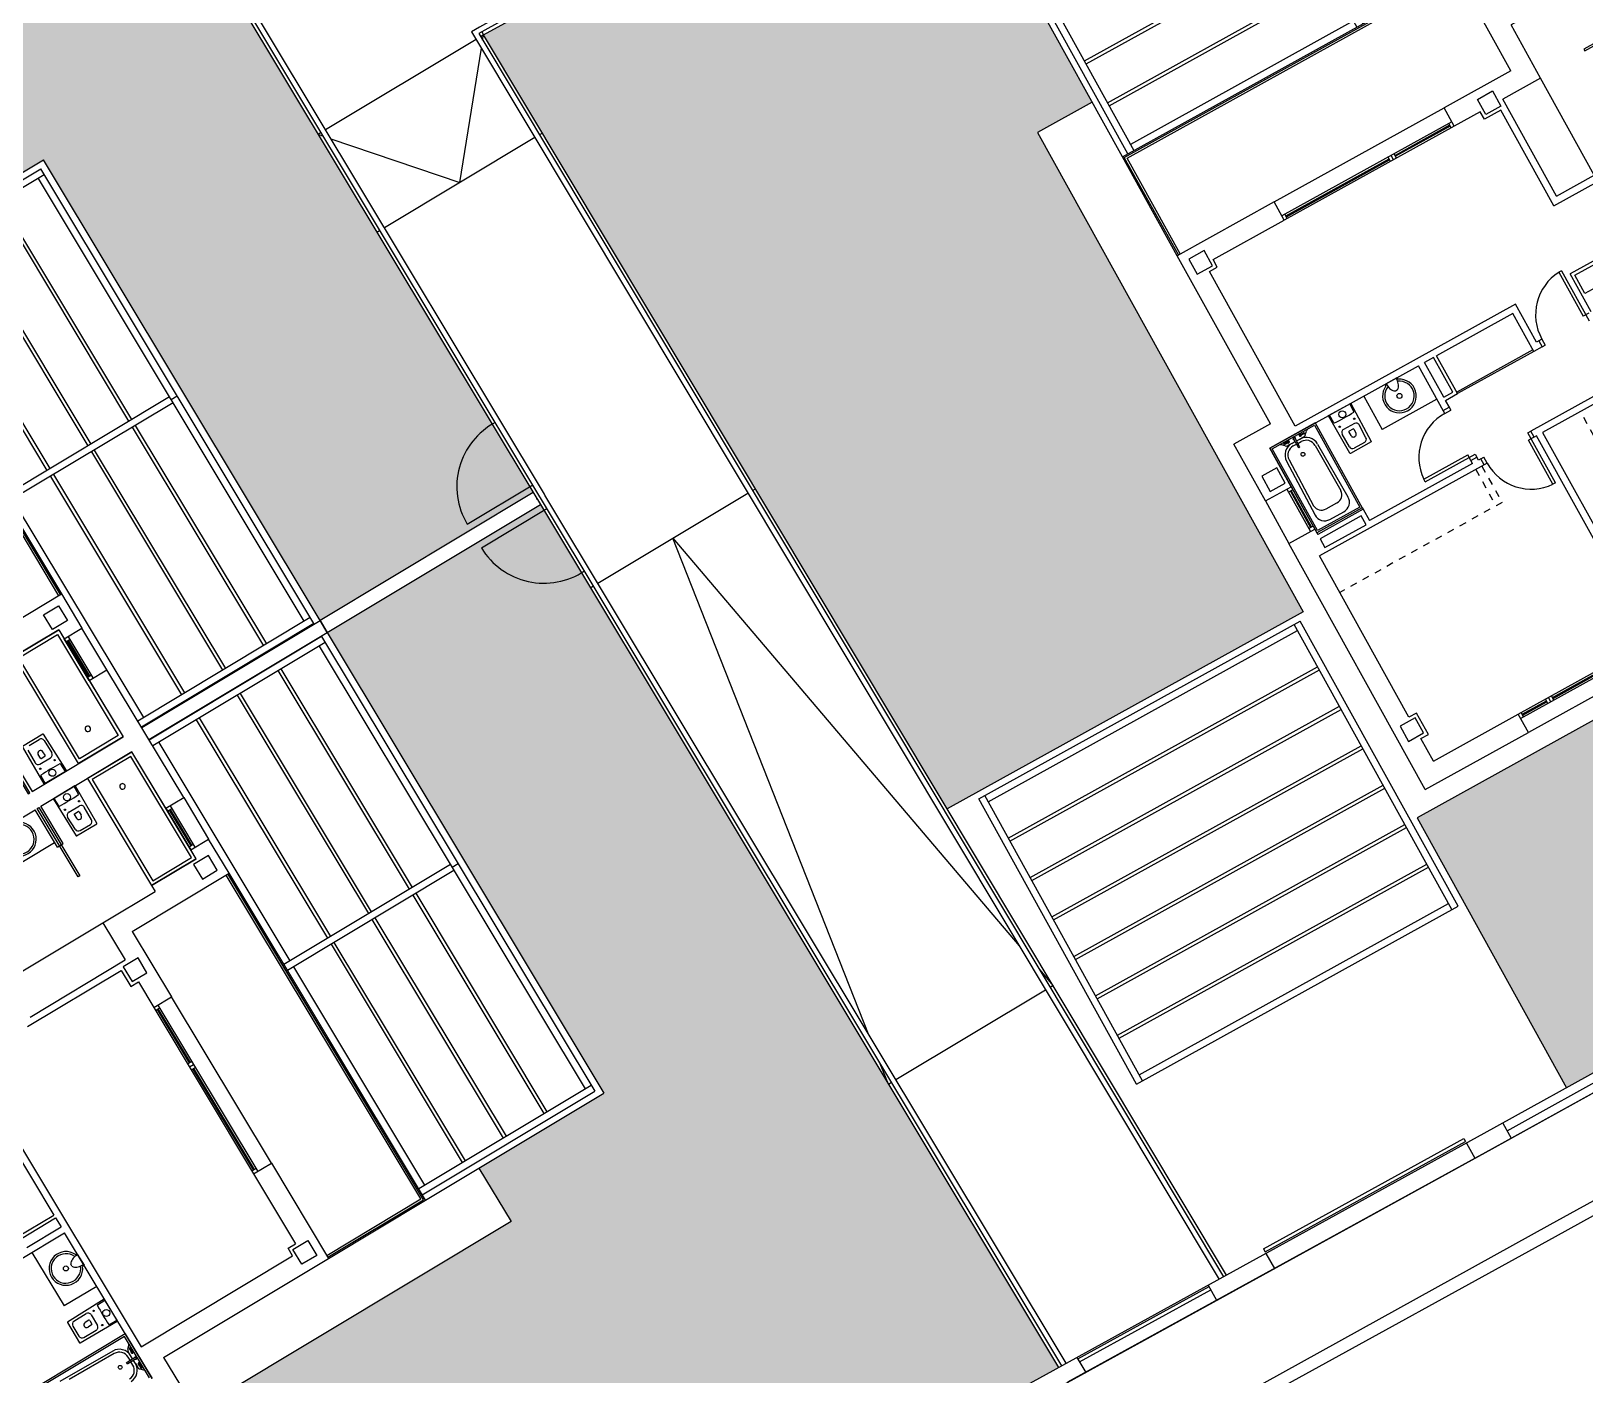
# Model space of a CAD drawing. Header units: millimetres. Extents: x 441061 to 442903, y 4515148 to 4515613.
# Drawn here: x 441803.79 to 441826.2, y 4515528.38 to 4515547.76 of the extents above; entities that cross this region are included whole.
import ezdxf

# ---------------------------------------------------------------- set-up
doc = ezdxf.new("R2010")
doc.units = ezdxf.units.MM
doc.linetypes.add('RAYITAS', pattern=[0.375, 0.25, -0.125])
doc.layers.add('01_cesped', color=7, linetype='Continuous', true_color=0x659a66)
for name, color, linetype in [('01_cotas', 254, 'Continuous'), ('01_mono PRIMERA', 2, 'Continuous'), ('01_piscinas', 254, 'Continuous'), ('01_proyección', 4, 'RAYITAS'), ('01_PÉRGOLAS', 254, 'Continuous')]:
    doc.layers.add(name, color=color, linetype=linetype)

# ---------------------------------------------------------------- blocks, each defined once
blk = doc.blocks.new('A$C065C7C63')
at = {"layer": '01_mono PRIMERA', "color": 254}
for p, q in [((15.107, 13.1, 0), (16.607, 13.1, 0)), ((16.607, 13.1, 0), (16.607, 12.8, 0)), ((18.307, 13.1, 0), (16.607, 13.1, 0)), ((18.307, 13.1, 0), (18.307, 9.042, 0)), ((14.432, 12.8, 0), (14.432, 9.415, 0)), ((16.607, 12.87, 0), (15.107, 12.87, 0)), ((16.607, 12.8, 0), (15.107, 12.8, 0)), ((16.057, 12.842, 0), (15.157, 12.842, 0)), ((16.057, 12.828, 0), (15.157, 12.828, 0)), ((16.057, 12.87, 0), (16.057, 12.8, 0)), ((16.107, 12.87, 0), (16.107, 12.8, 0)), ((16.157, 12.87, 0), (16.157, 12.8, 0)), ((16.557, 12.842, 0), (16.157, 12.842, 0)), ((16.557, 12.828, 0), (16.157, 12.828, 0)), ((16.557, 12.87, 0), (16.557, 12.8, 0)), ((18.007, 12.8, 0), (16.607, 12.8, 0)), ((18.007, 12.8, 0), (18.007, 12.425, 0)), ((14.332, 9.415, 0), (14.332, 12.075, 0)), ((18.007, 12.075, 0), (18.007, 9.415, 0)), ((14.52, 10.139, 0), (14.562, 10.139, 0)), ((14.52, 10.139, 0), (14.52, 9.315, 0)), ((14.562, 10.139, 0), (14.562, 9.415, 0)), ((13.231, 9.415, 0), (14.332, 9.415, 0)), ((14.432, 9.415, 0), (14.47, 9.415, 0)), ((14.47, 9.415, 0), (14.47, 9.315, 0)), ((14.47, 9.415, 0), (14.562, 9.415, 0)), ((15.245, 9.415, 0), (15.295, 9.415, 0)), ((15.245, 9.415, 0), (15.245, 9.315, 0)), ((15.295, 9.415, 0), (18.007, 9.415, 0)), ((15.295, 9.415, 0), (15.295, 9.315, 0)), ((13.231, 9.315, 0), (14.47, 9.315, 0)), ((14.52, 9.315, 0), (14.47, 9.315, 0)), ((15.295, 9.315, 0), (15.245, 9.315, 0)), ((15.295, 9.315, 0), (15.332, 9.315, 0)), ((15.332, 9.315, 0), (15.332, 9.265, 0)), ((15.432, 9.265, 0), (15.332, 9.265, 0)), ((15.332, 9.215, 0), (15.332, 9.265, 0)), ((16.156, 9.215, 0), (15.332, 9.215, 0)), ((15.432, 9.315, 0), (17.132, 9.315, 0)), ((15.432, 9.315, 0), (15.432, 9.265, 0)), ((15.432, 9.265, 0), (15.432, 9.173, 0)), ((16.156, 9.215, 0), (16.156, 9.173, 0)), ((17.132, 9.13, 0), (17.132, 9.315, 0)), ((2.556, 7.731, 0), (2.556, 9.079, 0)), ((2.582, 7.705, 0), (2.582, 9.105, 0)), ((16.156, 9.173, 0), (15.432, 9.173, 0)), ((17.132, 9.105, 0), (17.132, 9.13, 0)), ((17.132, 9.13, 0), (17.882, 9.13, 0)), ((17.132, 9.105, 0), (17.132, 9.13, 0)), ((17.132, 7.705, 0), (17.132, 9.105, 0)), ((17.132, 9.105, 0), (17.882, 9.105, 0)), ((17.158, 7.731, 0), (17.158, 9.079, 0)), ((17.158, 9.079, 0), (17.856, 9.079, 0)), ((17.622, 9.025, 0), (17.393, 9.025, 0)), ((17.856, 9.079, 0), (17.856, 7.731, 0)), ((17.882, 9.042, 0), (17.882, 9.13, 0)), ((17.882, 7.705, 0), (17.882, 9.105, 0)), ((18.307, 9.042, 0), (17.882, 9.042, 0)), ((17.882, 8.342, 0), (17.882, 9.042, 0)), ((17.882, 8.992, 0), (17.952, 8.992, 0)), ((17.91, 8.392, 0), (17.91, 8.992, 0)), ((17.924, 8.392, 0), (17.924, 8.992, 0)), ((17.952, 8.342, 0), (17.952, 9.042, 0)), ((18.307, 8.342, 0), (18.307, 9.042, 0)), ((2.463, 7.987, 0), (2.477, 8.867, 0)), ((17.252, 7.987, 0), (17.237, 8.867, 0)), ((17.598, 8.865, 0), (17.417, 8.865, 0)), ((17.763, 7.987, 0), (17.777, 8.867, 0)), ((2.421, 7.988, 0), (2.433, 8.739, 0)), ((17.293, 7.988, 0), (17.281, 8.739, 0)), ((17.721, 7.988, 0), (17.733, 8.739, 0)), ((3.069, 8.295, 0), (2.896, 8.295, 0)), ((4.282, 8.455, 0), (4.282, 7.705, 0)), ((4.582, 8.33, 0), (4.582, 7.705, 0)), ((12.963, 7.506, 0), (12.963, 8.33, 0)), ((13.738, 8.33, 0), (13.688, 8.33, 0)), ((13.688, 8.23, 0), (13.688, 8.33, 0)), ((13.738, 8.33, 0), (13.877, 8.33, 0)), ((13.738, 8.23, 0), (13.738, 8.33, 0)), ((13.877, 8.33, 0), (13.877, 7.705, 0)), ((13.877, 8.33, 0), (15.132, 8.33, 0)), ((13.877, 8.305, 0), (15.132, 8.305, 0)), ((15.332, 8.33, 0), (15.132, 8.33, 0)), ((15.132, 8.33, 0), (15.132, 7.705, 0)), ((15.332, 8.44, 0), (15.332, 8.49, 0)), ((15.432, 8.49, 0), (15.332, 8.49, 0)), ((15.332, 8.455, 0), (15.332, 8.33, 0)), ((15.432, 8.44, 0), (15.332, 8.44, 0)), ((15.432, 8.49, 0), (15.432, 8.44, 0)), ((15.432, 8.455, 0), (15.432, 7.705, 0)), ((16.646, 8.295, 0), (16.819, 8.295, 0)), ((17.882, 8.392, 0), (17.952, 8.392, 0)), ((18.307, 8.342, 0), (17.882, 8.342, 0)), ((17.882, 8.342, 0), (17.882, 7.705, 0)), ((18.307, 8.342, 0), (18.307, 7.405, 0)), ((2.846, 8.246, 0), (2.843, 8.036, 0)), ((2.942, 8.055, 0), (2.942, 8.115, 0)), ((3.022, 8.055, 0), (3.022, 8.115, 0)), ((3.119, 8.246, 0), (3.122, 8.036, 0)), ((4.282, 8.255, 0), (3.382, 8.255, 0)), ((3.382, 7.705, 0), (3.382, 8.255, 0)), ((4.382, 8.28, 0), (4.382, 7.705, 0)), ((4.532, 8.28, 0), (4.532, 7.705, 0)), ((12.877, 8.23, 0), (12.877, 7.605, 0)), ((12.913, 8.23, 0), (13.005, 8.23, 0)), ((13.005, 7.506, 0), (13.005, 8.23, 0)), ((13.688, 8.23, 0), (13.738, 8.23, 0)), ((13.738, 8.23, 0), (13.777, 8.23, 0)), ((13.777, 8.23, 0), (13.777, 7.605, 0)), ((15.332, 8.28, 0), (15.182, 8.28, 0)), ((15.182, 8.28, 0), (15.182, 7.705, 0)), ((15.332, 8.28, 0), (15.332, 7.705, 0)), ((15.432, 8.255, 0), (16.332, 8.255, 0)), ((16.332, 7.705, 0), (16.332, 8.255, 0)), ((16.596, 8.246, 0), (16.593, 8.036, 0)), ((16.692, 8.055, 0), (16.692, 8.115, 0)), ((16.772, 8.055, 0), (16.772, 8.115, 0)), ((16.869, 8.246, 0), (16.872, 8.036, 0)), ((2.194, 7.755, 0), (2.194, 7.893, 0)), ((2.22, 7.893, 0), (2.22, 7.755, 0)), ((3.072, 7.985, 0), (2.893, 7.985, 0)), ((3.012, 8.045, 0), (2.952, 8.045, 0)), ((3.817, 7.862, 0), (3.847, 7.862, 0)), ((12.527, 7.955, 0), (12.827, 7.955, 0)), ((12.827, 7.955, 0), (12.827, 7.655, 0)), ((15.897, 7.862, 0), (15.867, 7.862, 0)), ((16.643, 7.985, 0), (16.822, 7.985, 0)), ((16.702, 8.045, 0), (16.762, 8.045, 0)), ((17.494, 7.893, 0), (17.494, 7.755, 0)), ((17.52, 7.755, 0), (17.52, 7.893, 0)), ((1.832, 7.705, 0), (4.282, 7.705, 0)), ((2.582, 7.705, 0), (1.832, 7.705, 0)), ((1.858, 7.731, 0), (2.556, 7.731, 0)), ((2.041, 7.785, 0), (2.001, 7.746, 0)), ((2.041, 7.763, 0), (2.107, 7.763, 0)), ((2.041, 7.763, 0), (2.041, 7.748, 0)), ((2.041, 7.748, 0), (2.107, 7.748, 0)), ((2.141, 7.8, 0), (2.076, 7.8, 0)), ((2.141, 7.842, 0), (2.194, 7.842, 0)), ((2.141, 7.8, 0), (2.194, 7.8, 0)), ((2.22, 7.842, 0), (2.273, 7.842, 0)), ((2.22, 7.8, 0), (2.273, 7.8, 0)), ((2.273, 7.8, 0), (2.339, 7.8, 0)), ((2.373, 7.763, 0), (2.307, 7.763, 0)), ((2.307, 7.748, 0), (2.373, 7.748, 0)), ((2.373, 7.748, 0), (2.373, 7.763, 0)), ((2.374, 7.785, 0), (2.414, 7.746, 0)), ((2.816, 7.832, 0), (2.814, 7.705, 0)), ((3.148, 7.832, 0), (3.15, 7.705, 0)), ((3.736, 7.707, 0), (3.736, 7.722, 0)), ((3.926, 7.705, 0), (3.738, 7.705, 0)), ((3.929, 7.707, 0), (3.928, 7.722, 0)), ((4.532, 7.705, 0), (4.382, 7.705, 0)), ((5.837, 7.705, 0), (4.582, 7.705, 0)), ((12.827, 7.655, 0), (12.377, 7.655, 0)), ((13.877, 7.705, 0), (15.132, 7.705, 0)), ((15.182, 7.705, 0), (15.332, 7.705, 0)), ((17.882, 7.705, 0), (15.432, 7.705, 0)), ((15.786, 7.707, 0), (15.786, 7.722, 0)), ((15.788, 7.705, 0), (15.976, 7.705, 0)), ((15.979, 7.707, 0), (15.978, 7.722, 0)), ((16.566, 7.832, 0), (16.564, 7.705, 0)), ((16.898, 7.832, 0), (16.9, 7.705, 0)), ((17.132, 7.705, 0), (17.882, 7.705, 0)), ((17.856, 7.731, 0), (17.158, 7.731, 0)), ((17.341, 7.785, 0), (17.301, 7.746, 0)), ((17.341, 7.763, 0), (17.407, 7.763, 0)), ((17.341, 7.748, 0), (17.341, 7.763, 0)), ((17.407, 7.748, 0), (17.341, 7.748, 0)), ((17.441, 7.8, 0), (17.376, 7.8, 0)), ((17.494, 7.842, 0), (17.441, 7.842, 0)), ((17.494, 7.8, 0), (17.441, 7.8, 0)), ((17.573, 7.842, 0), (17.52, 7.842, 0)), ((17.573, 7.8, 0), (17.52, 7.8, 0)), ((17.573, 7.8, 0), (17.639, 7.8, 0)), ((17.673, 7.763, 0), (17.607, 7.763, 0)), ((17.673, 7.748, 0), (17.607, 7.748, 0)), ((17.673, 7.763, 0), (17.673, 7.748, 0)), ((17.674, 7.785, 0), (17.714, 7.746, 0)), ((2.007, 7.405, 0), (1.407, 7.405, 0)), ((2.007, 7.405, 0), (2.007, 4.63, 0)), ((2.307, 7.605, 0), (2.307, 5.055, 0)), ((5.937, 7.605, 0), (2.307, 7.605, 0)), ((12.327, 7.605, 0), (12.877, 7.605, 0)), ((12.963, 7.506, 0), (13.005, 7.506, 0)), ((13.777, 7.605, 0), (17.407, 7.605, 0)), ((17.707, 7.405, 0), (17.707, 4.63, 0)), ((17.707, 7.405, 0), (18.307, 7.405, 0)), ((7.207, 6.53, 0), (7.207, 4.93, 0)), ((7.832, 6.53, 0), (7.832, 4.93, 0)), ((9.182, 6.53, 0), (9.182, 4.93, 0)), ((9.732, 6.53, 0), (9.732, 4.93, 0)), ((12.607, 6.63, 0), (11.882, 6.63, 0)), ((11.882, 6.53, 0), (11.882, 4.93, 0)), ((12.507, 6.53, 0), (11.882, 6.53, 0)), ((12.507, 6.53, 0), (12.507, 4.93, 0)), ((3.607, 4.93, 0), (2.432, 4.93, 0)), ((3.607, 4.93, 0), (3.607, 4.63, 0)), ((6.407, 4.93, 0), (3.607, 4.93, 0)), ((6.407, 4.86, 0), (3.607, 4.86, 0)), ((3.657, 4.93, 0), (3.657, 4.86, 0)), ((3.657, 4.902, 0), (5.357, 4.902, 0)), ((3.657, 4.888, 0), (5.357, 4.888, 0)), ((5.357, 4.93, 0), (5.357, 4.86, 0)), ((5.407, 4.93, 0), (5.407, 4.86, 0)), ((5.457, 4.93, 0), (5.457, 4.86, 0)), ((6.357, 4.902, 0), (5.457, 4.902, 0)), ((6.357, 4.888, 0), (5.457, 4.888, 0)), ((6.357, 4.93, 0), (6.357, 4.86, 0)), ((6.837, 4.93, 0), (6.407, 4.93, 0)), ((6.407, 4.93, 0), (6.407, 4.63, 0)), ((7.832, 4.93, 0), (7.207, 4.93, 0)), ((7.832, 4.93, 0), (7.832, 4.05, 0)), ((9.107, 4.93, 0), (9.732, 4.93, 0)), ((9.107, 4.93, 0), (9.107, 4.894, 0)), ((9.107, 4.894, 0), (9.107, 4.866, 0)), ((9.107, 4.866, 0), (9.107, 4.83, 0)), ((9.107, 4.83, 0), (9.732, 4.83, 0)), ((9.732, 4.83, 0), (9.732, 3.3, 0)), ((9.982, 4.83, 0), (9.982, 3.3, 0)), ((10.607, 4.83, 0), (9.982, 4.83, 0)), ((11.882, 4.93, 0), (12.507, 4.93, 0)), ((11.882, 4.93, 0), (11.882, 4.05, 0)), ((12.877, 4.93, 0), (13.307, 4.93, 0)), ((13.307, 4.93, 0), (13.307, 4.63, 0)), ((13.307, 4.93, 0), (16.107, 4.93, 0)), ((13.307, 4.86, 0), (16.107, 4.86, 0)), ((13.358, 4.93, 0), (13.358, 4.86, 0)), ((13.358, 4.902, 0), (14.257, 4.902, 0)), ((13.358, 4.888, 0), (14.257, 4.888, 0)), ((14.257, 4.93, 0), (14.257, 4.86, 0)), ((14.307, 4.93, 0), (14.307, 4.86, 0)), ((14.357, 4.93, 0), (14.357, 4.86, 0)), ((16.057, 4.902, 0), (14.357, 4.902, 0)), ((16.057, 4.888, 0), (14.357, 4.888, 0)), ((16.057, 4.93, 0), (16.057, 4.86, 0)), ((16.107, 4.93, 0), (16.107, 4.63, 0)), ((3.607, 4.63, 0), (2.007, 4.63, 0)), ((2.007, 4.63, 0), (2.007, 3, 0)), ((2.027, 4.63, 0), (2.027, 3.02, 0)), ((2.057, 4.63, 0), (2.057, 3.05, 0)), ((3.607, 4.63, 0), (6.407, 4.63, 0)), ((7.507, 4.63, 0), (6.407, 4.63, 0)), ((7.507, 4.63, 0), (7.507, 3, 0)), ((9.142, 4.526, 0), (9.142, 4.354, 0)), ((9.191, 4.576, 0), (9.401, 4.58, 0)), ((9.452, 4.53, 0), (9.452, 4.35, 0)), ((9.605, 4.606, 0), (9.732, 4.608, 0)), ((10.109, 4.606, 0), (9.982, 4.608, 0)), ((10.262, 4.53, 0), (10.262, 4.35, 0)), ((10.523, 4.576, 0), (10.313, 4.58, 0)), ((10.572, 4.526, 0), (10.572, 4.354, 0)), ((12.207, 4.63, 0), (13.307, 4.63, 0)), ((12.207, 4.63, 0), (12.207, 3, 0)), ((16.107, 4.63, 0), (13.307, 4.63, 0)), ((16.107, 4.63, 0), (17.707, 4.63, 0)), ((17.657, 4.63, 0), (17.657, 3.05, 0)), ((17.687, 4.63, 0), (17.687, 3.02, 0)), ((17.707, 4.63, 0), (17.707, 3, 0)), ((9.191, 4.304, 0), (9.401, 4.3, 0)), ((9.382, 4.48, 0), (9.322, 4.48, 0)), ((9.382, 4.4, 0), (9.322, 4.4, 0)), ((9.392, 4.47, 0), (9.392, 4.41, 0)), ((9.605, 4.274, 0), (9.732, 4.272, 0)), ((10.109, 4.274, 0), (9.982, 4.272, 0)), ((10.523, 4.304, 0), (10.313, 4.3, 0)), ((10.322, 4.47, 0), (10.322, 4.41, 0)), ((10.332, 4.48, 0), (10.392, 4.48, 0)), ((10.332, 4.4, 0), (10.392, 4.4, 0)), ((7.932, 3.3, 0), (8.082, 3.3, 0)), ((8.782, 3.3, 0), (8.082, 3.3, 0)), ((8.082, 3.3, 0), (8.082, 3, 0)), ((8.782, 3.23, 0), (8.082, 3.23, 0)), ((8.132, 3.3, 0), (8.132, 3.23, 0)), ((8.732, 3.272, 0), (8.132, 3.272, 0)), ((8.732, 3.258, 0), (8.132, 3.258, 0)), ((8.732, 3.3, 0), (8.732, 3.23, 0)), ((8.782, 3.3, 0), (9.732, 3.3, 0)), ((8.782, 3.3, 0), (8.782, 3, 0)), ((10.932, 3.3, 0), (9.982, 3.3, 0)), ((10.932, 3.3, 0), (10.932, 3, 0)), ((10.932, 3.3, 0), (11.632, 3.3, 0)), ((10.932, 3.23, 0), (11.632, 3.23, 0)), ((10.982, 3.3, 0), (10.982, 3.23, 0)), ((10.982, 3.272, 0), (11.582, 3.272, 0)), ((10.982, 3.258, 0), (11.582, 3.258, 0)), ((11.582, 3.3, 0), (11.582, 3.23, 0)), ((11.632, 3.3, 0), (11.632, 3, 0)), ((11.782, 3.3, 0), (11.632, 3.3, 0)), ((2.007, 3, 0), (7.507, 3, 0)), ((2.007, 3, 0), (2.007, 0, 0)), ((2.027, 3.02, 0), (7.507, 3.02, 0)), ((2.057, 3.05, 0), (7.507, 3.05, 0)), ((2.097, 3, 0), (2.097, 0.1, 0)), ((2.197, 0.1, 0), (2.197, 3, 0)), ((5.872, 0.2), (5.872, 3)), ((5.972, 0.2), (5.972, 3)), ((7.507, 3, 0), (8.082, 3, 0)), ((8.782, 3, 0), (8.082, 3, 0)), ((8.782, 3, 0), (10.932, 3, 0)), ((9.648, 0.1, 0), (9.648, 3, 0)), ((9.748, 0.1, 0), (9.748, 3, 0)), ((9.757, 3, 0), (9.757, 0, 0)), ((9.757, 3, 0), (9.757, 0, 0)), ((9.957, 3, 0), (9.957, 0, 0)), ((9.957, 3, 0), (9.957, 0, 0)), ((9.967, 0.1, 0), (9.967, 3, 0)), ((10.067, 0.1, 0), (10.067, 3, 0)), ((10.932, 3, 0), (11.632, 3, 0)), ((12.207, 3, 0), (11.632, 3, 0)), ((17.657, 3.05, 0), (12.207, 3.05, 0)), ((17.687, 3.02, 0), (12.207, 3.02, 0)), ((17.707, 3, 0), (12.207, 3, 0)), ((13.742, 0.2), (13.742, 3)), ((13.842, 0.2), (13.842, 3)), ((17.517, 0.1, 0), (17.517, 3, 0)), ((17.617, 3, 0), (17.617, 0.1, 0)), ((17.707, 3, 0), (17.707, 0, 0)), ((5.872, 2.9), (2.197, 2.9, 0)), ((9.648, 2.9, 0), (5.972, 2.9)), ((10.067, 2.9, 0), (13.742, 2.9)), ((13.842, 2.9), (17.517, 2.9, 0)), ((2.197, 2.263, 0), (5.872, 2.263)), ((5.972, 2.263), (9.648, 2.263, 0)), ((13.742, 2.263), (10.067, 2.263, 0)), ((17.517, 2.263, 0), (13.842, 2.263)), ((2.197, 2.213, 0), (5.872, 2.213)), ((5.972, 2.213), (9.648, 2.213, 0)), ((13.742, 2.213), (10.067, 2.213, 0)), ((17.517, 2.213, 0), (13.842, 2.213)), ((2.197, 1.575, 0), (5.872, 1.575)), ((5.972, 1.575), (9.648, 1.575, 0)), ((13.742, 1.575), (10.067, 1.575, 0)), ((17.517, 1.575, 0), (13.842, 1.575)), ((2.197, 1.525, 0), (5.872, 1.525)), ((5.972, 1.525), (9.648, 1.525, 0)), ((13.742, 1.525), (10.067, 1.525, 0)), ((17.517, 1.525, 0), (13.842, 1.525)), ((2.197, 0.888, 0), (5.872, 0.888)), ((2.197, 0.838, 0), (5.872, 0.838)), ((5.972, 0.888), (9.648, 0.888, 0)), ((5.972, 0.838), (9.648, 0.838, 0)), ((13.742, 0.888), (10.067, 0.888, 0)), ((13.742, 0.838), (10.067, 0.838, 0)), ((17.517, 0.888, 0), (13.842, 0.888)), ((17.517, 0.838, 0), (13.842, 0.838)), ((9.757, 0, 0), (2.007, 0, 0)), ((9.748, 0.1, 0), (2.097, 0.1, 0)), ((9.648, 0.2, 0), (2.197, 0.2, 0)), ((5.922, 0.1), (5.922, 0.2)), ((5.922, 0.1), (5.922, 0.2)), ((9.957, 0, 0), (9.757, 0, 0)), ((9.757, 0, 0), (9.957, 0, 0)), ((9.957, 0, 0), (17.707, 0, 0)), ((9.967, 0.1, 0), (17.617, 0.1, 0)), ((10.067, 0.2, 0), (17.517, 0.2, 0)), ((13.792, 0.1), (13.792, 0.2)), ((13.792, 0.1), (13.792, 0.2))]:
    blk.add_line(p, q, dxfattribs=at)
for points in [[(18.007, 12.425), (17.882, 12.425), (17.882, 12.075)], [(17.882, 12.075), (18.007, 12.075)], [(17.407, 7.605), (17.407, 5.055), (17.282, 5.055), (17.282, 4.93), (16.107, 4.93)], [(7.107, 6.63), (7.107, 5.055), (6.837, 5.055), (6.837, 4.93)], [(12.607, 6.63), (12.607, 5.055), (12.877, 5.055), (12.877, 4.93)], [(2.307, 5.055), (2.432, 5.055), (2.432, 4.93)], [(7.932, 3.3), (7.932, 4.05), (7.832, 4.05)], [(11.782, 3.3), (11.782, 4.05), (11.882, 4.05)]]:
    blk.add_lwpolyline(points, dxfattribs=at)
for points in [[(17.932, 12.125), (18.182, 12.125), (18.182, 12.375), (17.932, 12.375), (17.932, 12.125)], [(17.932, 8.005), (18.182, 8.005), (18.182, 8.255), (17.932, 8.255), (17.932, 8.005)], [(2.382, 4.755), (2.132, 4.755), (2.132, 5.005), (2.382, 5.005), (2.382, 4.755)], [(6.887, 4.755), (7.137, 4.755), (7.137, 5.005), (6.887, 5.005), (6.887, 4.755)], [(12.827, 4.755), (12.577, 4.755), (12.577, 5.005), (12.827, 5.005), (12.827, 4.755)], [(17.332, 4.755), (17.582, 4.755), (17.582, 5.005), (17.332, 5.005), (17.332, 4.755)], [(7.632, 3.125), (7.882, 3.125), (7.882, 3.375), (7.632, 3.375), (7.632, 3.125)], [(12.082, 3.125), (11.832, 3.125), (11.832, 3.375), (12.082, 3.375), (12.082, 3.125)]]:
    blk.add_lwpolyline(points, close=True, dxfattribs=at)
at = {"layer": '01_mono PRIMERA', "color": 254, "elevation": 0}
for points in [[(17.882, 9.345), (17.202, 9.345), (17.202, 9.2), (17.882, 9.2)], [(8.582, 4.894), (9.732, 4.894), (9.732, 4.866), (8.582, 4.866)], [(11.132, 4.894), (9.982, 4.894), (9.982, 4.866), (11.132, 4.866)], [(9.732, 4.05), (7.932, 4.05), (7.932, 3.3), (9.732, 3.3)], [(9.982, 4.05), (11.782, 4.05), (11.782, 3.3), (9.982, 3.3)], [(9.682, 4), (7.982, 4), (7.982, 3.35), (9.682, 3.35)], [(10.032, 4), (11.732, 4), (11.732, 3.35), (10.032, 3.35)]]:
    blk.add_lwpolyline(points, close=True, dxfattribs=at)
at = {"layer": '01_mono PRIMERA', "color": 254, "elevation": 0, "flags": 128}
for points in [[(3.163, 7.705, 0.414214), (3.167, 7.709), (3.167, 7.71), (3.157, 8.331, 0.436396), (3.153, 8.335), (2.811, 8.335, 0.436396), (2.807, 8.331), (2.797, 7.71), (2.797, 7.709, 0.414214), (2.801, 7.705)], [(16.551, 7.705, -0.414214), (16.547, 7.709), (16.547, 7.71), (16.557, 8.331, -0.436396), (16.561, 8.335), (16.903, 8.335, -0.436396), (16.907, 8.331), (16.917, 7.71), (16.917, 7.709, -0.414214), (16.913, 7.705)], [(9.732, 4.621, 0.414214), (9.728, 4.625), (9.727, 4.625), (9.107, 4.615, 0.436396), (9.102, 4.611), (9.102, 4.269, 0.436396), (9.107, 4.265), (9.727, 4.255), (9.728, 4.255, 0.414214), (9.732, 4.259)], [(9.982, 4.621, -0.414214), (9.986, 4.625), (9.987, 4.625), (10.608, 4.615, -0.436396), (10.612, 4.611), (10.612, 4.269, -0.436396), (10.608, 4.265), (9.987, 4.255), (9.986, 4.255, -0.414214), (9.982, 4.259)]]:
    blk.add_lwpolyline(points, format="xyb", close=True, dxfattribs=at)
at = {"layer": '01_mono PRIMERA', "color": 254}
for centre, radius in [((2.207, 8.015, 0), 0.0275), ((2.862, 7.925, 0), 0.01), ((3.102, 7.925, 0), 0.01), ((3.832, 7.953, 0), 0.036), ((15.882, 7.953, 0), 0.036), ((16.612, 7.925, 0), 0.01), ((16.852, 7.925, 0), 0.01), ((17.507, 8.015, 0), 0.0275), ((2.982, 7.785, 0), 0.051), ((16.732, 7.785, 0), 0.051), ((9.512, 4.56, 0), 0.01), ((9.652, 4.44, 0), 0.051), ((10.062, 4.44, 0), 0.051), ((10.202, 4.56, 0), 0.01), ((9.512, 4.32, 0), 0.01), ((10.202, 4.32, 0), 0.01)]:
    blk.add_circle(centre, radius, dxfattribs=at)
for centre, radius, start, end in [((14.52, 9.415, 0), 0.725, 0, 86.7242), ((15.432, 9.215, 0), 0.725, 270, 356.7242), ((17.391, 8.871, 0), 0.154, 89.317, 181.6763), ((17.624, 8.871, 0), 0.154, 358.3237, 90.683), ((17.414, 8.733, 0), 0.132, 88.598, 177.0747), ((17.601, 8.733, 0), 0.132, 2.9253, 91.402), ((2.896, 8.245, 0), 0.05, 90, 179.076), ((3.069, 8.245, 0), 0.05, 0.924, 90), ((16.646, 8.245, 0), 0.05, 90, 179.076), ((16.819, 8.245, 0), 0.05, 0.924, 90), ((2.982, 8.115, 0), 0.04, 0, 180), ((3.832, 7.953, 0), 0.243, 294.8749, 245.1251), ((3.832, 7.953, 0), 0.213, 292.0656, 248.0564), ((12.963, 8.23, 0), 0.725, 273.2758, 360), ((15.882, 7.953, 0), 0.243, 294.8749, 245.1251), ((15.882, 7.953, 0), 0.213, 291.9436, 247.9344), ((16.732, 8.115, 0), 0.04, 0, 180), ((2.141, 7.99, 0), 0.19, 180.9132, 270), ((2.141, 7.99, 0), 0.148, 180.8545, 270), ((2.273, 7.99, 0), 0.148, 270, 359.079), ((2.273, 7.99, 0), 0.19, 270, 359.0249), ((2.893, 8.035, 0), 0.05, 179.076, 270), ((2.952, 8.055, 0), 0.01, 180, 270), ((3.012, 8.055, 0), 0.01, 270, 0), ((3.072, 8.035, 0), 0.05, 270, 0.924), ((3.898, 7.747, 0), 0.143, 134.3044, 163.1835), ((3.832, 7.814, 0), 0.0498, 107.9532, 134.3044), ((3.832, 7.814, 0), 0.0498, 45.6956, 72.5904), ((3.767, 7.747, 0), 0.143, 16.8165, 45.6956), ((15.947, 7.747, 0), 0.143, 134.3044, 163.1835), ((15.882, 7.814, 0), 0.0498, 107.4096, 134.3044), ((15.882, 7.814, 0), 0.0498, 45.6956, 72.0468), ((15.817, 7.747, 0), 0.143, 16.8165, 45.6956), ((16.643, 8.035, 0), 0.05, 179.076, 270), ((16.702, 8.055, 0), 0.01, 180, 270), ((16.762, 8.055, 0), 0.01, 270, 0), ((16.822, 8.035, 0), 0.05, 270, 0.924), ((17.441, 7.99, 0), 0.19, 180.9751, 270), ((17.441, 7.99, 0), 0.148, 180.921, 270), ((17.573, 7.99, 0), 0.148, 270, 359.1455), ((17.573, 7.99, 0), 0.19, 270, 359.0868), ((1.965, 7.781, 0), 0.05, 270, 314.9968), ((2.076, 7.75, 0), 0.05, 90, 135), ((2.107, 7.755, 0), 0.017, 206.179, 153.821), ((2.107, 7.755, 0), 0.0075, 270, 90), ((2.207, 7.755, 0), 0.019, 133.1736, 46.8264), ((2.207, 7.755, 0), 0.013, 180, 0), ((2.307, 7.755, 0), 0.017, 26.179, 333.821), ((2.307, 7.755, 0), 0.0075, 90, 270), ((2.339, 7.75, 0), 0.05, 45.1537, 90), ((2.449, 7.781, 0), 0.05, 224.9908, 270), ((2.823, 7.832, 0), 0.007, 93.0641, 179.076), ((2.982, 4.861, 0), 2.982, 86.9359, 93.0641), ((3.141, 7.832, 0), 0.007, 0.924, 86.9359), ((3.723, 7.721, 0), 0.0128, 3.786, 59.4709), ((3.738, 7.708, 0), 0.0027, 186.6841, 270), ((4.028, 7.708, 0), 0.279, 163.1835, 180.617), ((3.637, 7.708, 0), 0.279, 359.383, 16.8165), ((3.926, 7.708, 0), 0.0027, 270, 353.3159), ((3.941, 7.721, 0), 0.0128, 120.5291, 176.214), ((15.773, 7.721, 0), 0.0128, 3.786, 59.4709), ((15.788, 7.708, 0), 0.0027, 186.6841, 270), ((16.078, 7.708, 0), 0.279, 163.1835, 180.617), ((15.686, 7.708, 0), 0.279, 359.383, 16.8165), ((15.976, 7.708, 0), 0.0027, 270, 353.3159), ((15.991, 7.721, 0), 0.0128, 120.5291, 176.214), ((16.573, 7.832, 0), 0.007, 93.0641, 179.076), ((16.732, 4.861, 0), 2.982, 86.9359, 93.0641), ((16.891, 7.832, 0), 0.007, 0.924, 86.9359), ((17.265, 7.781, 0), 0.05, 270, 315.0092), ((17.376, 7.75, 0), 0.05, 90, 134.8463), ((17.407, 7.755, 0), 0.017, 206.179, 153.821), ((17.407, 7.755, 0), 0.0075, 270, 90), ((17.507, 7.755, 0), 0.019, 133.1736, 46.8264), ((17.507, 7.755, 0), 0.013, 180, 360), ((17.607, 7.755, 0), 0.017, 26.179, 333.821), ((17.607, 7.755, 0), 0.0075, 90, 270), ((17.639, 7.75, 0), 0.05, 45, 90), ((17.749, 7.781, 0), 0.05, 225.0032, 270), ((9.485, 5.341, 0), 0.243, 24.8749, 335.1251), ((9.485, 5.341, 0), 0.213, 21.9436, 337.9344), ((9.192, 4.526, 0), 0.05, 90.924, 180), ((9.402, 4.53, 0), 0.05, 360, 90.924), ((12.576, 4.44, 0), 2.982, 176.9359, 183.0641), ((9.605, 4.599, 0), 0.007, 90.924, 176.9359), ((10.109, 4.599, 0), 0.007, 3.0641, 89.076), ((7.138, 4.44, 0), 2.982, 356.9359, 3.0641), ((10.312, 4.53, 0), 0.05, 89.076, 180), ((9.192, 4.354, 0), 0.05, 180, 269.076), ((9.322, 4.44, 0), 0.04, 90, 270), ((9.382, 4.47, 0), 0.01, 360, 90), ((9.382, 4.41, 0), 0.01, 270, 360), ((9.402, 4.35, 0), 0.05, 269.076, 360), ((9.605, 4.281, 0), 0.007, 183.0641, 269.076), ((10.109, 4.281, 0), 0.007, 270.924, 356.9359), ((10.312, 4.35, 0), 0.05, 180, 270.924), ((10.332, 4.47, 0), 0.01, 90, 180), ((10.332, 4.41, 0), 0.01, 180, 270), ((10.392, 4.44, 0), 0.04, 270, 90), ((10.522, 4.354, 0), 0.05, 270.924, 0), ((9.373, 3.675, 0), 0.04, 0.0137, 180.0137), ((9.373, 3.675, 0), 0.04, 180.0137, 0.0137), ((10.342, 3.675, 0), 0.04, 359.9863, 179.9863), ((10.342, 3.675, 0), 0.04, 179.9863, 359.9863)]:
    blk.add_arc(centre, radius, start, end, dxfattribs=at)
at = {"layer": '01_mono PRIMERA', "color": 254, "extrusion": (0, 0, -1)}
blk.add_ellipse((2.207, 7.893, 0), major_axis=(-0.013, 0), ratio=0.955769, start_param=0, end_param=3.141593, dxfattribs=at)
at = {"layer": '01_mono PRIMERA', "color": 254}
blk.add_ellipse((17.507, 7.893, 0), major_axis=(0.013, 0), ratio=0.955769, start_param=0, end_param=3.141593, dxfattribs=at)
at = {"layer": '01_proyección', "color": 120, "ltscale": 0.25}
for p, q in [((13.707, 11.015, 0), (13.707, 9.43, 0)), ((15.332, 10.015, 0), (18.007, 10.015, 0)), ((15.332, 9.415, 0), (15.332, 10.015, 0)), ((15.432, 9.415, 0), (15.432, 10.015, 0))]:
    blk.add_line(p, q, dxfattribs=at)
blk = doc.blocks.new('A$C3397442D')
at = {"layer": '01_cotas'}
for p, q in [((0, 4.7), (0, 0)), ((0, 4.7), (5.3, 4.7)), ((0.1, 4.7), (0.1, 0)), ((0.1, 4.6), (5.2, 4.6)), ((5.2, 4.7), (5.2, 0)), ((5.3, 4.7), (5.3, 0)), ((0.1, 4), (5.2, 4)), ((0.1, 3.95), (5.2, 3.95)), ((0.1, 3.35), (5.2, 3.35)), ((0.1, 3.3), (5.2, 3.3)), ((0.1, 2.7), (5.2, 2.7)), ((0.1, 2.65), (5.2, 2.65)), ((0.1, 2.05), (5.2, 2.05)), ((0.1, 2), (5.2, 2)), ((0.1, 1.4), (5.2, 1.4)), ((0.1, 1.35), (5.2, 1.35)), ((0.1, 0.75), (5.2, 0.75)), ((0.1, 0.7), (5.2, 0.7)), ((0.1, 0.1), (5.2, 0.1)), ((0, 0), (5.3, 0))]:
    blk.add_line(p, q, dxfattribs=at)

msp = doc.modelspace()

# ---------------------------------------------------------------- hatches: boundary and pattern name
at = {"layer": '01_cesped', "true_color": 0xc1d7c2}
h = msp.add_hatch(color=9, dxfattribs=at)
h.dxf.hatch_style = 1
h.paths.add_polyline_path([(441822.134, 4515539.385), (441818.305, 4515546.3), (441819.093, 4515546.736), (441818.076, 4515548.577), (441824.832, 4515552.318), (441823.377, 4515554.946), (441821.991, 4515554.178), (441819.975, 4515553.061), (441817.795, 4515551.853), (441815.647, 4515550.662), (441813.169, 4515549.289), (441810.315, 4515547.707), (441813.842, 4515541.816), (441817.001, 4515536.543)])
h = msp.add_hatch(color=9, dxfattribs=at)
h.dxf.hatch_style = 1
h.paths.add_polyline_path([(441792.255, 4515545.977), (441803.867, 4515553.038), (441808.454, 4515545.399), (441811.032, 4515541.106), (441807.957, 4515539.26), (441803.968, 4515545.904), (441802.168, 4515544.823), (441801.704, 4515545.595), (441794.928, 4515541.526)])
h = msp.add_hatch(color=9, dxfattribs=at)
h.dxf.hatch_style = 1
h.paths.add_polyline_path([(441806.511, 4515528.069), (441809.345, 4515523.35), (441818.608, 4515528.486), (441811.135, 4515540.934), (441808.06, 4515539.088), (441812.05, 4515532.444), (441810.249, 4515531.363), (441810.712, 4515530.591)])
h = msp.add_hatch(color=9, dxfattribs=at)
h.dxf.hatch_style = 1
h.paths.add_polyline_path([(441823.779, 4515536.414), (441827.584, 4515538.521), (441829.74, 4515534.628), (441825.934, 4515532.521)])

# ---------------------------------------------------------------- linework, layer by layer
at = {"layer": '01_piscinas'}
for p, q in [((441810.315, 4515547.707), (441823.484, 4515555.006)), ((441803.841, 4515553.082), (441811.083, 4515541.02)), ((441810.207, 4515547.642), (441808.037, 4515546.339)), ((441810.315, 4515547.707), (441810.272, 4515547.681)), ((441810.289, 4515547.75, 0), (441810.315, 4515547.707)), ((441810.302, 4515547.63), (441810.315, 4515547.707)), ((441821.03, 4515529.818), (441810.313, 4515547.706)), ((441809.971, 4515545.576), (441810.284, 4515547.515)), ((441819.093, 4515546.736), (441818.305, 4515546.3)), ((441807.973, 4515546.301), (441807.928, 4515546.274)), ((441807.928, 4515546.274), (441808.004, 4515546.248)), ((441811.164, 4515546.292), (441811.12, 4515546.265)), ((441818.305, 4515546.3), (441822.134, 4515539.385)), ((441808.114, 4515546.21), (441809.971, 4515545.576)), ((441811.055, 4515546.227), (441808.886, 4515544.925)), ((441808.822, 4515544.886), (441808.778, 4515544.859)), ((441810.08, 4515540.651), (441811.024, 4515541.218)), ((441814.194, 4515541.135), (441814.235, 4515541.16)), ((441811.032, 4515541.106, 0), (441807.957, 4515539.26, 0)), ((441808.06, 4515539.088, 0), (441811.135, 4515540.934, 0)), ((441811.083, 4515541.02), (441811.092, 4515541.005)), ((441811.092, 4515541.005), (441811.083, 4515541.02)), ((441811.092, 4515541.005), (441818.608, 4515528.486)), ((441811.964, 4515539.799), (441814.129, 4515541.096)), ((441810.286, 4515540.308), (441811.23, 4515540.875)), ((441815.869, 4515533.294), (441813.045, 4515540.446)), ((441813.045, 4515540.446), (441818.039, 4515534.57)), ((441811.854, 4515539.733), (441811.9, 4515539.76)), ((441822.134, 4515539.385), (441817.001, 4515536.543)), ((441827.584, 4515538.521), (441823.779, 4515536.414)), ((441823.779, 4515536.414), (441825.934, 4515532.52)), ((441833.166, 4515536.524), (441824.74, 4515531.859)), ((441833.287, 4515536.306), (441824.861, 4515531.641)), ((441825.077, 4515531.901), (441829.626, 4515534.42)), ((441818.336, 4515534.221), (441818.526, 4515533.997)), ((441818.485, 4515533.972), (441818.526, 4515533.997)), ((441816.262, 4515532.64), (441818.421, 4515533.933)), ((441816.153, 4515532.575), (441816.037, 4515532.868)), ((441816.153, 4515532.575), (441816.198, 4515532.602)), ((441825.016, 4515532.012), (441825.136, 4515531.793)), ((441824.74, 4515531.859), (441821.03, 4515529.818)), ((441821.563, 4515530.197), (441824.454, 4515531.788)), ((441821.587, 4515530.153), (441824.478, 4515531.744)), ((441824.454, 4515531.788), (441824.478, 4515531.744)), ((441824.49, 4515531.723), (441824.611, 4515531.504)), ((441824.861, 4515531.641), (441821.158, 4515529.604)), ((441810.249, 4515531.363), (441810.712, 4515530.591)), ((441810.712, 4515530.591), (441806.511, 4515528.069)), ((441821.563, 4515530.197), (441821.587, 4515530.153)), ((441821.599, 4515530.131), (441821.72, 4515529.912)), ((441821.03, 4515529.818), (441817.322, 4515527.778)), ((441821.158, 4515529.604), (441818.737, 4515528.272)), ((441818.884, 4515528.609), (441820.779, 4515529.652)), ((441818.91, 4515528.566), (441820.803, 4515529.608)), ((441820.767, 4515529.674), (441820.887, 4515529.455)), ((441818.871, 4515528.631), (441819, 4515528.416))]:
    msp.add_line(p, q, dxfattribs=at)
for points in [[(441818.654, 4515528.511), (441811.136, 4515541.032), (441811.127, 4515541.046), (441803.885, 4515553.109), (441803.847, 4515553.172), (441796.598, 4515565.246), (441796.598, 4515565.246), (441789.366, 4515577.292), (441783.353, 4515587.307)], [(441818.718, 4515528.55), (441811.201, 4515541.07), (441811.192, 4515541.085), (441803.949, 4515553.148), (441803.912, 4515553.211), (441796.624, 4515565.349), (441796.624, 4515565.349), (441789.43, 4515577.33), (441783.427, 4515587.329)]]:
    msp.add_lwpolyline(points, dxfattribs=at)
for points in [[(441897.872, 4515584.322, 0.016487), (441894.011, 4515583.992, 0.014757), (441886.573, 4515582.885, 0.006475), (441880.796, 4515581.582, 0.008166), (441873.562, 4515579.727, 0.021654), (441864.443, 4515576.612, 0.020322), (441856.159, 4515572.981, 0.00713), (441850.601, 4515570.121, 0.000222), (441850.429, 4515570.029), (441849.14, 4515569.33), (441847.851, 4515568.631, 0.002681), (441845.798, 4515567.485), (441838.897, 4515563.666), (441836.282, 4515562.223), (441828.367, 4515557.855), (441823.424, 4515555.116), (441810.255, 4515547.817), (441810.141, 4515547.753), (441820.923, 4515529.756)], [(441897.87, 4515584.247, 0.016462), (441894.02, 4515583.918, 0.014755), (441886.587, 4515582.812, 0.006474), (441880.814, 4515581.509, 0.008165), (441873.583, 4515579.655, 0.021653), (441864.47, 4515576.542, 0.020322), (441856.192, 4515572.914, 0.00713), (441850.636, 4515570.055, 0.000222), (441850.464, 4515569.963), (441849.175, 4515569.264), (441847.887, 4515568.565, 0.002681), (441845.835, 4515567.419), (441838.933, 4515563.6), (441836.318, 4515562.157), (441828.404, 4515557.79), (441823.461, 4515555.05), (441810.292, 4515547.751), (441810.245, 4515547.725), (441820.987, 4515529.795)], [(441779.889, 4515550.219), (441784.675, 4515542.238), (441789.691, 4515533.848), (441792.758, 4515528.795), (441794.797, 4515525.393), (441795.552, 4515524.135, 0.146839), (441798.672, 4515520.827, 0.183488), (441803.546, 4515520.19, 0.071368), (441805.847, 4515521.097), (441806.149, 4515521.261), (441810.432, 4515523.676), (441817.443, 4515527.56), (441824.861, 4515531.641), (441833.287, 4515536.306), (441838.642, 4515539.274), (441849.165, 4515545.081)], [(441779.011, 4515548.99), (441783.637, 4515541.267), (441788.376, 4515533.366), (441788.887, 4515532.498), (441791.476, 4515528.283), (441793.082, 4515525.594), (441793.592, 4515524.719), (441794.744, 4515522.787, 0.142823), (441798.439, 4515519.393, 0.145776), (441802.341, 4515518.674, 0.118442), (441806.19, 4515519.754), (441811.496, 4515522.684), (441813.342, 4515523.685), (441814.191, 4515524.155), (441816.817, 4515525.628), (441817.716, 4515526.129), (441825.698, 4515530.547), (441830.098, 4515532.968), (441831.002, 4515533.446), (441834.097, 4515535.182), (441838.101, 4515537.383), (441839.015, 4515537.896), (441849.833, 4515543.88)], [(441849.919, 4515543.723), (441838.138, 4515537.246), (441834.16, 4515535.054), (441830.196, 4515532.816), (441825.77, 4515530.372), (441817.8, 4515525.985), (441816.893, 4515525.515), (441813.404, 4515523.545), (441811.607, 4515522.548), (441806.279, 4515519.627, -0.121125), (441802.358, 4515518.494, -0.140664), (441798.33, 4515519.254, -0.142395), (441794.615, 4515522.7), (441793.372, 4515524.807), (441791.338, 4515528.251), (441788.242, 4515533.282), (441783.505, 4515541.201), (441778.877, 4515548.867)]]:
    msp.add_lwpolyline(points, format="xyb", dxfattribs=at)
for centre, start, end in [((441810.98, 4515541.191), 118.1591, 210.9802), ((441811.186, 4515540.848), 210.9802, 303.8014)]:
    msp.add_arc(centre, 1.05, start, end, dxfattribs=at)

# ---------------------------------------------------------------- block references
at = {"layer": '01_mono PRIMERA'}
for p, rotation in [((441833.567, 4515557.15, 0), 208.9708206671843), ((441813.083, 4515530.723, 0), 120.9802402654581)]:
    msp.add_blockref('A$C065C7C63', p, dxfattribs=dict(at, rotation=rotation))
at = {"layer": '01_PÉRGOLAS', "xscale": -1, "rotation": 208.9585672613546}
msp.add_blockref('A$C3397442D', (441817.456, 4515536.686), dxfattribs=at)

doc.saveas('drawing.dxf')
